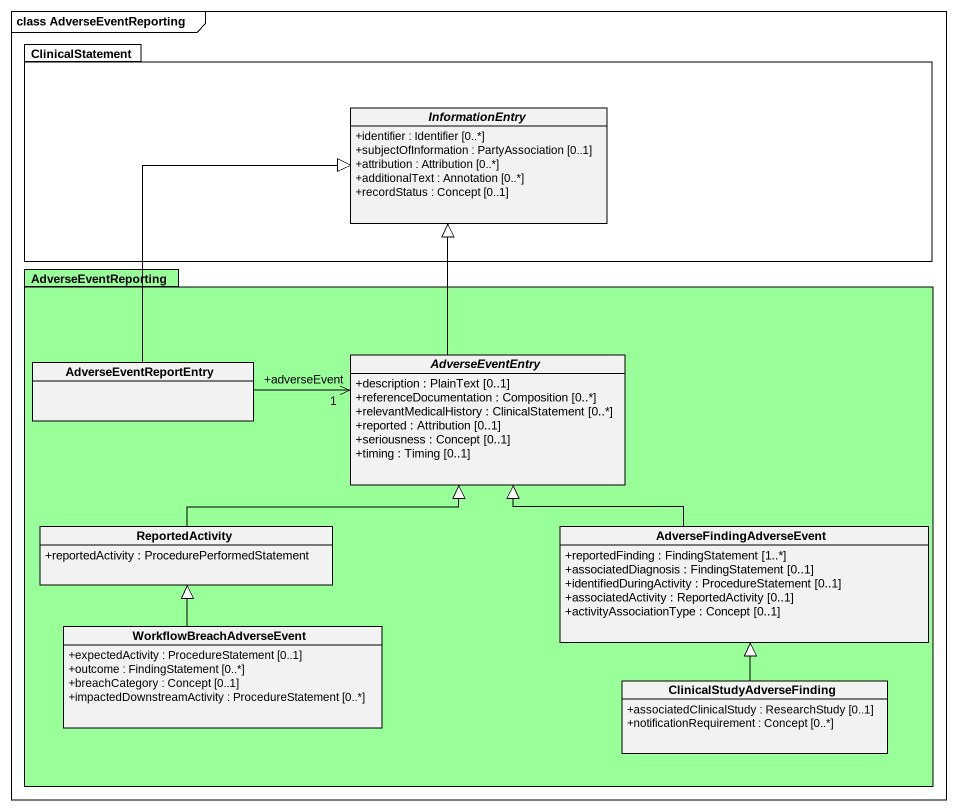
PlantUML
@startuml
mainframe class AdverseEventReporting
hide circle
hide empty members
skinparam classAttributeIconSize 0
package ClinicalStatement {
  abstract class InformationEntry {
    +identifier : Identifier [0..*]
    +subjectOfInformation : PartyAssociation [0..1]
    +attribution : Attribution [0..*]
    +additionalText : Annotation [0..*]
    +recordStatus : Concept [0..1]
  }
}
package AdverseEventReporting #99FF99 {
  class AdverseEventReportEntry
  abstract class AdverseEventEntry {
    +description : PlainText [0..1]
    +referenceDocumentation : Composition [0..*]
    +relevantMedicalHistory : ClinicalStatement [0..*]
    +reported : Attribution [0..1]
    +seriousness : Concept [0..1]
    +timing : Timing [0..1]
  }
  class ReportedActivity {
    +reportedActivity : ProcedurePerformedStatement
  }
  class AdverseFindingAdverseEvent {
    +reportedFinding : FindingStatement [1..*]
    +associatedDiagnosis : FindingStatement [0..1]
    +identifiedDuringActivity : ProcedureStatement [0..1]
    +associatedActivity : ReportedActivity [0..1]
    +activityAssociationType : Concept [0..1]
  }
  class WorkflowBreachAdverseEvent {
    +expectedActivity : ProcedureStatement [0..1]
    +outcome : FindingStatement [0..*]
    +breachCategory : Concept [0..1]
    +impactedDownstreamActivity : ProcedureStatement [0..*]
  }
  class ClinicalStudyAdverseFinding {
    +associatedClinicalStudy : ResearchStudy [0..1]
    +notificationRequirement : Concept [0..*]
  }
}
AdverseEventReportEntry -up-|> InformationEntry
AdverseEventEntry -up-|> InformationEntry
AdverseEventEntry "+adverseEvent\n1" <-left- AdverseEventReportEntry
ReportedActivity -right-|> AdverseEventEntry
AdverseFindingAdverseEvent -up-|> AdverseEventEntry
WorkflowBreachAdverseEvent -up-|> ReportedActivity
ClinicalStudyAdverseFinding -up-|> AdverseFindingAdverseEvent
@enduml
